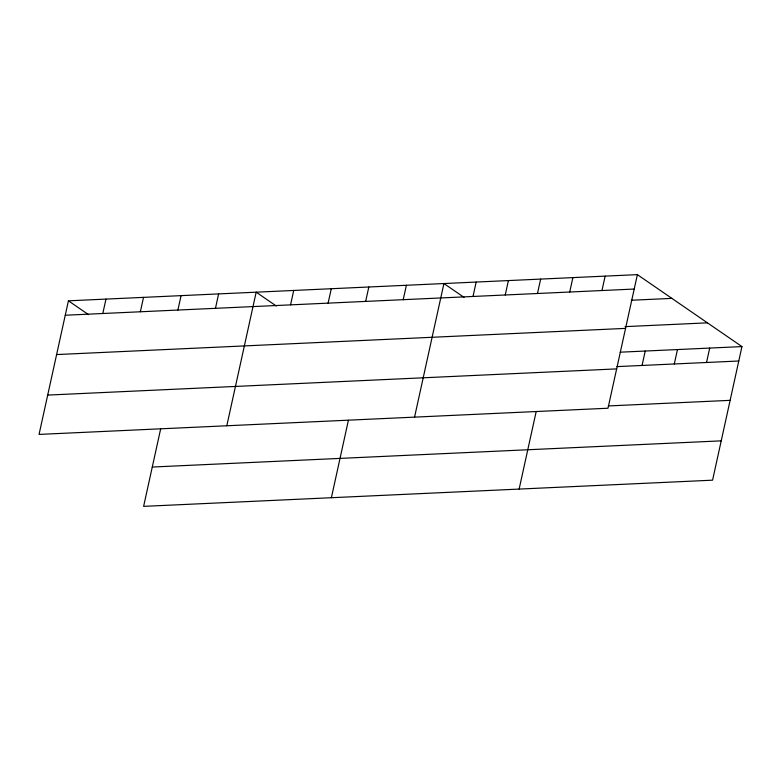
<?xml version="1.0" encoding="UTF-8"?>
<svg xmlns="http://www.w3.org/2000/svg" width="781" height="781" viewBox="0 0 781 781"><rect width="100%" height="100%" fill="white"/><g stroke="black" fill="none" stroke-linecap="round" stroke-linejoin="round"><path stroke-width="1.17" d="M68.425 300.822L39.05 434.412L607.999 408.229L637.374 274.639L68.425 300.822L88.556 314.665M102.799 313.503L105.972 299.094M140.355 311.775L143.528 297.366M177.902 310.047L181.075 295.638M160.661 428.906L143.626 506.361L712.575 480.178L741.95 346.588L637.374 274.639M215.458 308.319L218.621 293.91M226.802 425.772L256.178 292.172L276.308 306.025M290.561 304.863L293.724 290.444M328.108 303.135L331.281 288.716M365.654 301.407L368.827 286.988M331.378 497.722L348.414 420.266M403.211 299.679L406.384 285.26M414.555 417.132L443.93 283.532L464.06 297.385M473.003 296.468L476.176 282.048M505.239 294.984L508.411 280.564M537.484 293.5L540.657 279.081M519.131 489.082L536.166 411.626M569.72 292.016L572.893 277.606M601.966 290.532L605.138 276.123M642.06 365.459L645.223 351.04M674.296 363.975L677.469 349.556M706.541 362.491L709.704 348.072M65.253 315.231L634.201 289.048M631.282 300.246L671.885 298.381M625.044 326.634L707.44 322.846M56.603 354.564L625.561 328.381M620.153 352.192L741.95 346.588M616.98 366.611L738.777 361.007M47.7 395.079L616.648 368.896M608.331 405.944L730.137 400.341M152.275 467.038L721.224 440.855"/></g></svg>
